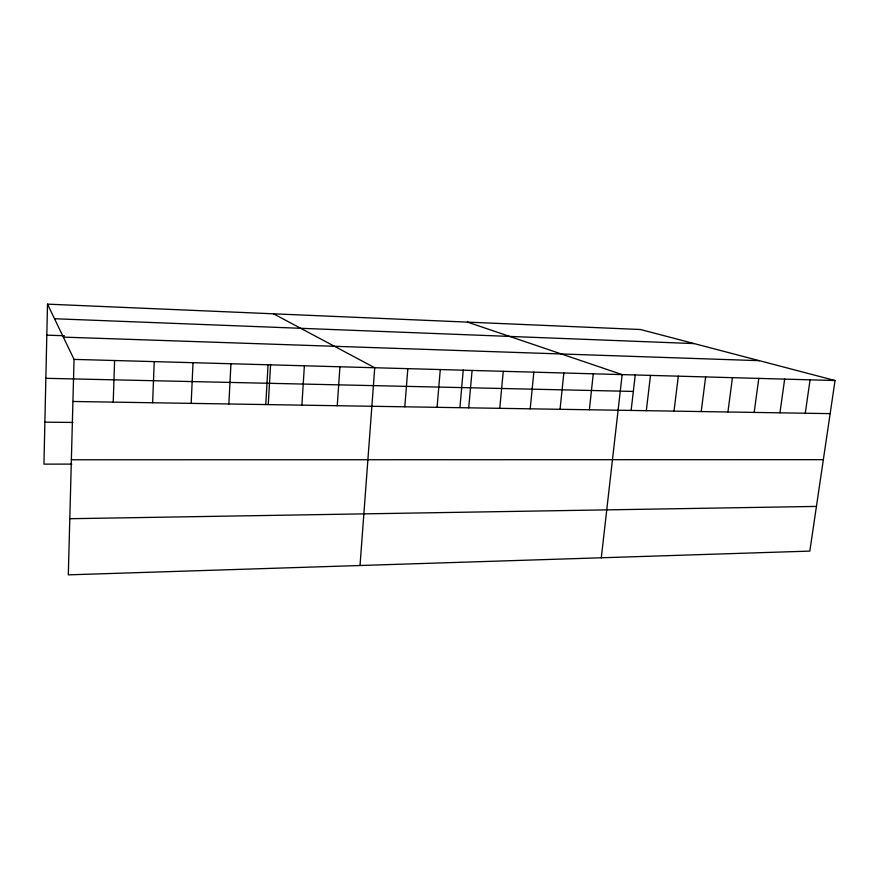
<?xml version="1.0" encoding="UTF-8"?>
<svg xmlns="http://www.w3.org/2000/svg" width="879" height="879" viewBox="0 0 879 879"><rect width="100%" height="100%" fill="white"/><g stroke="black" fill="none" stroke-linecap="round" stroke-linejoin="round"><path stroke-width="1.32" d="M47.499 304.145L74.045 359.39L68.309 574.855L809.823 551.1L835.05 380.519L640.516 329.515L47.499 304.145L43.95 464.134L71.792 464.101M113.226 402.121L114.6 360.522M152.627 402.758L154.243 361.621M191.172 403.373L193.017 362.697M228.87 403.977L230.946 363.752M265.777 404.571L268.062 364.774M268.304 403.933L270.589 364.488M301.893 405.153L304.376 365.785M337.25 405.724L339.931 366.774M360.016 565.516L374.74 367.741L273.523 313.814M404.801 406.801L407.845 368.653M437.072 407.329L440.28 369.554M459.97 407.054L463.255 369.949M468.727 407.834L472.089 370.444M499.755 408.328L503.271 371.312M530.191 408.823L533.85 372.158M560.055 409.295L563.846 372.993M589.348 409.768L593.281 373.806M601.291 557.78L622.156 374.608L467.485 322.11M631.199 409.834L635.275 374.74M646.318 410.691L650.493 375.388M674.028 411.13L678.313 376.168M701.222 411.57L705.628 376.926M727.933 411.998L732.449 377.673M754.171 412.416L758.786 378.399M779.948 412.833L784.661 379.113M805.263 413.24L810.075 379.827M69.804 518.72L816.426 506.414M71.375 459.772L823.337 459.673M44.884 422.162L72.902 422.447M72.924 401.472L830.15 413.635M45.851 378.311L633.341 391.43M74.045 359.39L835.05 380.519M63.343 337.118L759.368 360.676M46.818 335.152L64.387 335.756M54.52 318.736L694.19 343.59"/></g></svg>
